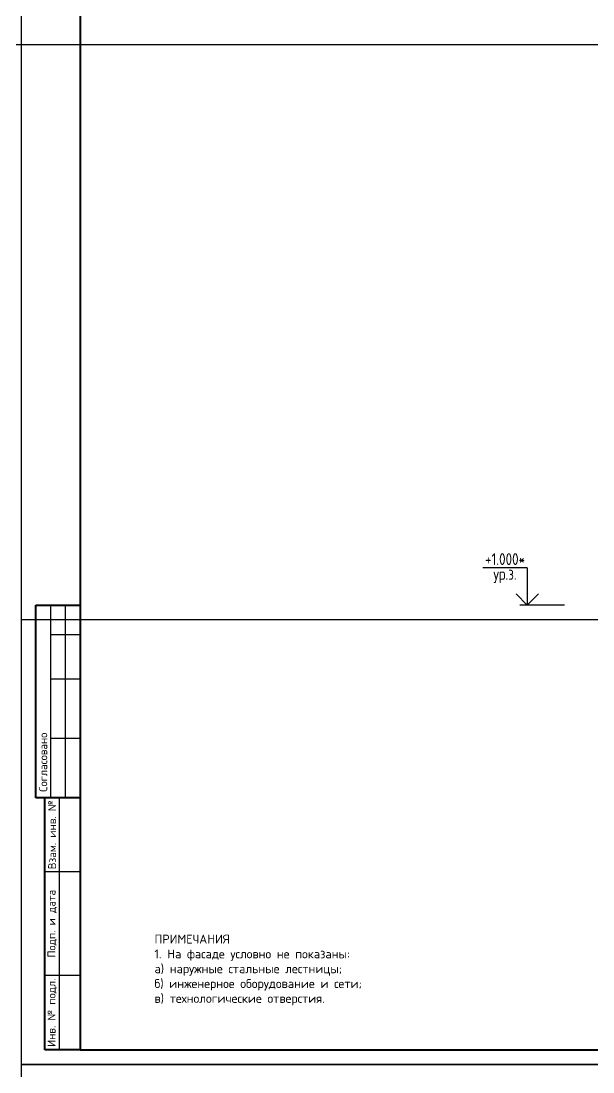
# Model space of a CAD drawing. Extents: x -50000 to 1632000, y -47600 to 308800.
# Drawn here: x -50000 to -11424, y 189500 to 260400 of the extents above; entities that cross this region are included whole.
import ezdxf
from ezdxf.enums import TextEntityAlignment as Align

# ---------------------------------------------------------------- set-up
doc = ezdxf.new("R2010")
doc.units = 0
doc.header["$MEASUREMENT"] = 0
doc.layers.get('Defpoints').update_dxf_attribs({"color": 6})
doc.layers.add('1', color=7, linetype='Continuous')
doc.styles.get("Standard").update_dxf_attribs({"font": 'isocpeur.ttf'})

# ---------------------------------------------------------------- blocks, each defined once
blk = doc.blocks.new('Штамп_Согл')
at = {"linetype": 'Continuous', "lineweight": -2}
for p, q in [((-15, 85), (-15, 150)), ((-15, 150), (0, 150)), ((0, 85), (-15, 85)), ((-12, 0), (-12, 85)), ((0, 0), (-12, 0))]:
    blk.add_line(p, q, dxfattribs=at)
at = {"linetype": 'Continuous', "lineweight": 25}
for p, q in [((-10, 85), (-10, 150)), ((-5, 85), (-5, 150)), ((0, 140), (-10, 140)), ((0, 125), (-10, 125)), ((0, 105), (-10, 105)), ((-7, 0), (-7, 85)), ((0, 60), (-12, 60)), ((0, 25), (-12, 25))]:
    blk.add_line(p, q, dxfattribs=at)
at = {"linetype": 'Continuous', "char_height": 2.7, "rotation": 90, "line_spacing_factor": 0.8}
for s, insert, attachment_point in [('Согласовано', (-12.5, 87), 4), ('Взам. инв. №', (-9.5, 72.5), 5), ('Подп. и дата', (-9.5, 42.5), 5), ('Инв. № подл.', (-9.5, 12.5), 5)]:
    blk.add_mtext(s, dxfattribs=dict(at, insert=insert, attachment_point=attachment_point))

msp = doc.modelspace()

# ---------------------------------------------------------------- linework, layer by layer
at = {"layer": '1', "linetype": 'Continuous'}
for p, q in [((-15853.9, 223500), (-18853.9, 223500)), ((-15853.9, 223500), (-15853.9, 221000)), ((-15853.9, 221000), (-16603.9, 221750)), ((-15103.9, 221750), (-15853.9, 221000)), ((-13353.9, 221000), (-16353.9, 221000))]:
    msp.add_line(p, q, dxfattribs=at)
at = {"layer": '1', "linetype": 'Continuous', "lineweight": 40, "flags": 128}
msp.add_lwpolyline([(-46000, 191000), (453600, 191000), (453600, 307800), (-46000, 307800)], close=True, dxfattribs=at)
at = {"layer": 'Defpoints'}
msp.add_line((1463800, 220000), (-50000, 220000), dxfattribs=at)
at = {"layer": 'Defpoints', "linetype": 'Continuous'}
msp.add_xline((1315800, 258800), (-1, 0), dxfattribs=at)
at = {"layer": 'Defpoints'}
for points in [[(-50000, 190000), (118200, 190000), (118200, 308800), (-50000, 308800)], [(-50000, 71200), (118200, 71200), (118200, 190000), (-50000, 190000)]]:
    msp.add_lwpolyline(points, close=True, dxfattribs=at)

# ---------------------------------------------------------------- block references
at = {"layer": '1', "lineweight": 40, "xscale": 200, "yscale": 200, "zscale": 200}
msp.add_blockref('Штамп_Согл', (-46000, 191000), dxfattribs=at)

# ---------------------------------------------------------------- texts
at = {"layer": '1', "width": 0.8}
for s, p in [('+1.000*', (-17353.9, 224100)), ('ур.з.', (-17353.9, 223100))]:
    msp.add_text(s, height=800, dxfattribs=at).set_placement(p, align=Align.MIDDLE_CENTER)
at = {"layer": '1', "linetype": 'Continuous', "insert": (-41000, 194000), "char_height": 600, "attachment_point": 7}
msp.add_mtext('\\A1;ПРИМЕЧАНИЯ\\P1. На фасаде условно не показаны:\\Pа) наружные стальные лестницы;\\Pб) инженерное оборудование и сети;\\Pв) технологические отверстия.', dxfattribs=at)

doc.saveas('drawing.dxf')
